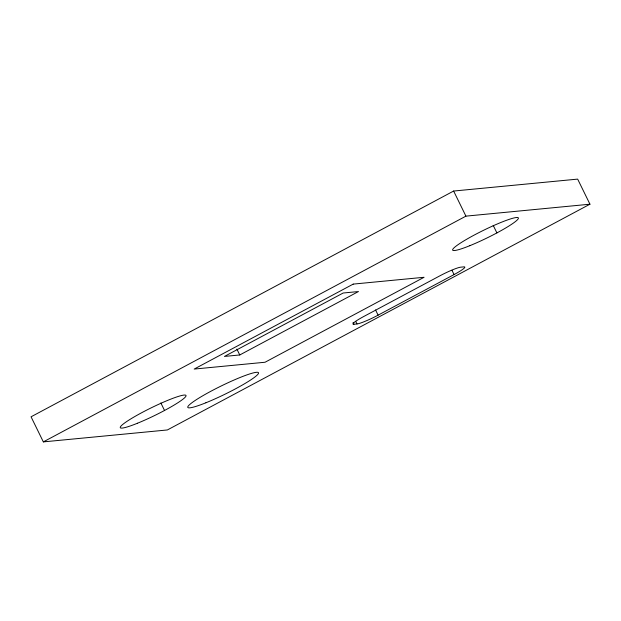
<?xml version="1.0" encoding="UTF-8"?>
<svg xmlns="http://www.w3.org/2000/svg" width="621" height="621" viewBox="0 0 621 621"><rect width="100%" height="100%" fill="white"/><g stroke="black" fill="none" stroke-linecap="round" stroke-linejoin="round"><path stroke-width="0.93" d="M453.633 191.043L31.05 416.8L43.346 441.888L167.367 429.957L589.95 204.2L577.654 179.112L453.633 191.043L465.921 216.139L589.95 204.2M43.346 441.888L465.921 216.139M239.76 354.964L358.464 291.544L343.157 293.019L224.46 356.431L239.76 354.964L236.896 349.103M353.923 324.24L356.982 323.945A18.281 2.104 -26.1 0 0 378.096 315.157L454.067 274.575A18.281 2.104 -26.1 0 0 463.817 266.875L460.751 267.17A18.281 2.104 -26.1 0 0 439.637 275.957L363.665 316.547A18.281 2.104 -26.1 0 0 353.923 324.24L353.07 322.509M493.214 225.384L496.901 232.914M451.948 270.244L454.067 274.575M375.558 309.964L378.096 315.157M355.709 321.352L356.982 323.945M160.847 402.944L164.534 410.473M353.217 284.108L194.187 369.068L265.043 362.245L424.073 277.284L353.217 284.108M205.9 402.773A39.371 4.526 -26.1 0 0 258.553 372.926A39.371 4.526 -26.1 0 0 204.977 394.506A39.371 4.526 -26.1 0 0 205.9 402.773M469.779 245.699A36.569 4.2 -26.1 0 0 518.411 218.049A36.569 4.2 -26.1 0 0 468.405 238.27A36.569 4.2 -26.1 0 0 469.779 245.699M137.412 423.258A36.569 4.2 -26.1 0 0 186.044 395.608A36.569 4.2 -26.1 0 0 136.038 415.829A36.569 4.2 -26.1 0 0 137.412 423.258"/></g></svg>
